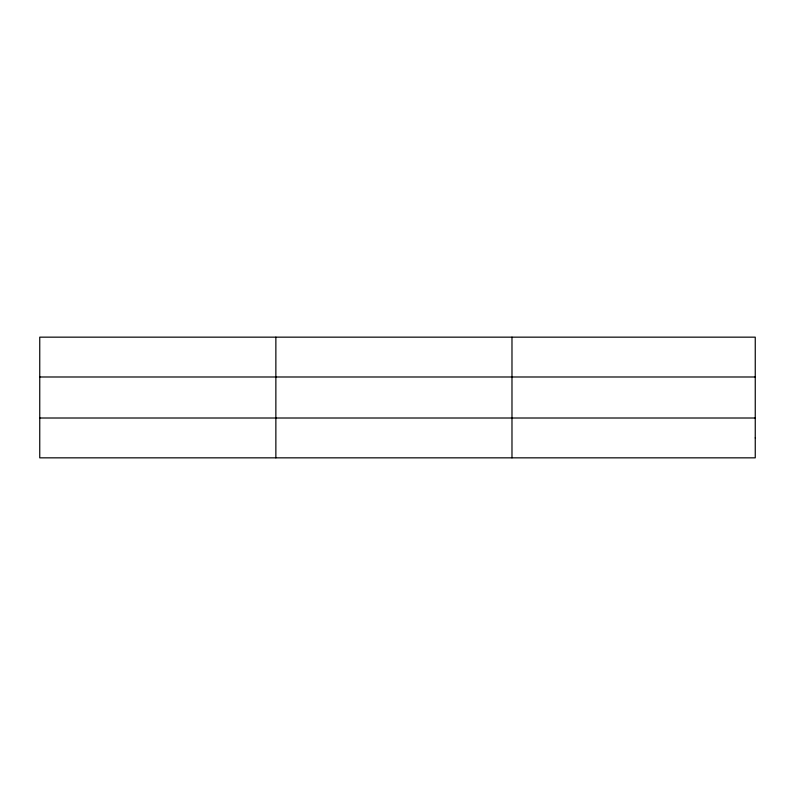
<?xml version="1.0" encoding="UTF-8"?>
<svg xmlns="http://www.w3.org/2000/svg" width="795" height="795" viewBox="0 0 795 795"><rect width="100%" height="100%" fill="white"/><g stroke="black" fill="none" stroke-linecap="round" stroke-linejoin="round"><path stroke-width="1.19" d="M275.865 337.159L275.865 457.841M511.98 337.159L511.98 457.841M39.75 376.989L755.25 376.989M39.75 418.011L755.25 418.011M755.25 437.926L755.25 457.841L39.75 457.841L39.75 337.159L755.25 337.159L755.25 437.926"/></g></svg>
